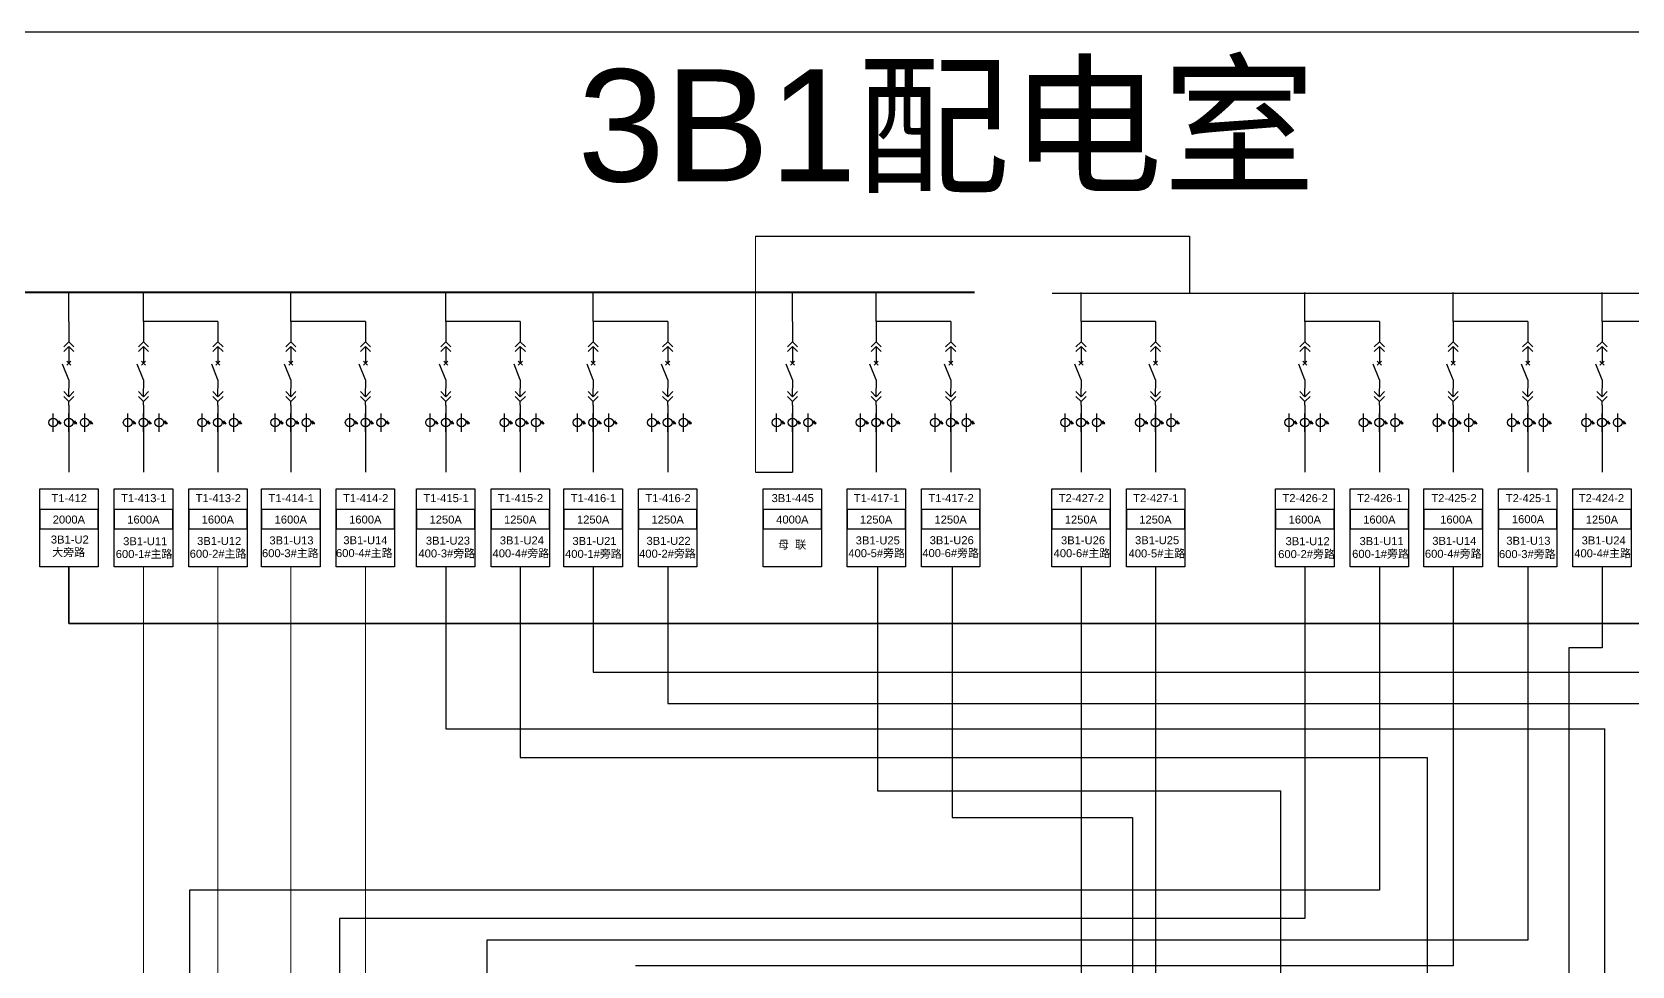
# Model space of a CAD drawing. Header units: millimetres. Extents: x -3460 to -460, y 6070 to 9130.
# Drawn here: x -1745.6 to -1603, y 7198.2 to 7281.5 of the extents above; entities that cross this region are included whole.
import ezdxf
from ezdxf.enums import TextEntityAlignment as Align

# ---------------------------------------------------------------- set-up
doc = ezdxf.new("R2010")
doc.units = ezdxf.units.MM
doc.header["$LTSCALE"] = 1000
doc.header["$MEASUREMENT"] = 0
doc.styles.get("Standard").update_dxf_attribs({"font": 'arial.ttf'})

# ---------------------------------------------------------------- blocks, each defined once
blk = doc.blocks.new('DYDQAA05')
at = {"color": 0}
blk.add_lwpolyline([(0, 0), (0, -7)], dxfattribs=at)
blk = doc.blocks.new('DYDQAA03')
at = {"color": 0}
for points in [[(0, 0), (0, -1.5)], [(-2.12, -3.62), (0, -1.5)], [(-2.12, -5.62), (0, -3.5)], [(2.12, -3.62), (0, -1.5)], [(2.12, -5.62), (0, -3.5)], [(0, -3.5), (0, -7)]]:
    blk.add_lwpolyline(points, dxfattribs=at)
blk = doc.blocks.new('DYDQAA09')
at = {"color": 0}
blk.add_lwpolyline([(0, 0), (0, -3.5)], dxfattribs=at)
blk.add_lwpolyline([(0, 0), (0, -3.5)], dxfattribs=at)
blk.add_lwpolyline([(0, 0), (0, -3.5)], dxfattribs=at)
blk.add_lwpolyline([(0, 0), (0, -3.5)], dxfattribs=at)
blk.add_lwpolyline([(0, 0), (0, -3.5)], dxfattribs=at)
blk.add_lwpolyline([(0, 0), (0, -3.5)], dxfattribs=at)
blk.add_lwpolyline([(0, 0), (0, -3.5)], dxfattribs=at)
blk.add_lwpolyline([(0, 0), (0, -3.5)], dxfattribs=at)
blk.add_lwpolyline([(0, 0), (0, -3.5)], dxfattribs=at)
blk = doc.blocks.new('DYDQ0201')
at = {"color": 0}
for points in [[(0.86, -0.86), (-0.86, 0.86)], [(-0.86, -0.86), (0.86, 0.86)], [(0, -7), (-2.61, -0.37)]]:
    blk.add_lwpolyline(points, dxfattribs=at)
blk = doc.blocks.new('DYDQAA04')
at = {"color": 0}
for points in [[(0, -3.5), (0, 0)], [(-2.12, -1.38), (0, -3.5)], [(-2.12, -3.38), (0, -5.5)], [(2.12, -1.38), (0, -3.5)], [(2.12, -3.38), (0, -5.5)], [(0, -7), (0, -5.5)]]:
    blk.add_lwpolyline(points, dxfattribs=at)
blk = doc.blocks.new('A$C03DD39B5')
for p, q in [((417, 475), (283, 392)), ((417, 422), (283, 339)), ((350, 333), (350, 467))]:
    blk.add_line(p, q)
blk.add_lwpolyline([(700, 167), (0, 167)])
blk.add_circle((350, 167), 167)

msp = doc.modelspace()

# ---------------------------------------------------------------- linework, layer by layer
at = {"color": 1, "lineweight": 20}
msp.add_line((-1681.12, 7242.22, 20769.03), (-1681.12, 7263.26, 20769.03), dxfattribs=at)
at = {"color": 1, "lineweight": 25}
for p, q in [((-1681.12, 7263.26, 20769.03), (-1642.46, 7263.26, 20769.03)), ((-1642.46, 7263.26, 20769.03), (-1642.46, 7258.19, -786.45))]:
    msp.add_line(p, q, dxfattribs=at)
for p, q in [((-1742.29, 7255.66, 18567.82), (-1742.29, 7258.24, 19951.09)), ((-1735.65, 7255.66, 18567.82), (-1735.65, 7258.24, 19951.09)), ((-1722.51, 7255.66, 18567.82), (-1722.51, 7258.24, 19951.09)), ((-1708.71, 7255.66, 18567.82), (-1708.71, 7258.24, 19951.09)), ((-1695.57, 7255.66, 18567.82), (-1695.57, 7258.24, 19951.09)), ((-1677.82, 7255.66, 18567.82), (-1677.82, 7258.24, 19951.09)), ((-1670.36, 7255.66, 18567.82), (-1670.36, 7258.24, 19951.09)), ((-1652.11, 7255.66, 17593.51), (-1652.11, 7258.24, 18976.79)), ((-1632.16, 7255.66, 17593.51), (-1632.16, 7258.24, 18976.79)), ((-1618.95, 7255.66, 17593.51), (-1618.95, 7258.24, 18976.79)), ((-1605.69, 7255.66, 17593.51), (-1605.69, 7258.24, 18976.79)), ((-1729.01, 7255.66, 18567.82), (-1735.65, 7255.66, 18567.82)), ((-1715.87, 7255.66, 18567.82), (-1722.51, 7255.66, 18567.82)), ((-1702.07, 7255.66, 18567.82), (-1708.71, 7255.66, 18567.82)), ((-1688.94, 7255.66, 18567.82), (-1695.57, 7255.66, 18567.82)), ((-1663.72, 7255.66, 18567.82), (-1670.36, 7255.66, 18567.82)), ((-1645.47, 7255.66, 17593.51), (-1652.11, 7255.66, 17593.51)), ((-1625.53, 7255.66, 17593.51), (-1632.16, 7255.66, 17593.51)), ((-1612.31, 7255.66, 17593.51), (-1618.95, 7255.66, 17593.51)), ((-1599.05, 7255.66, 17593.51), (-1605.69, 7255.66, 17593.51)), ((-1742.29, 7247.42, 20769.03), (-1742.29, 7245.78, 20769.03)), ((-1735.65, 7247.42, 20769.03), (-1735.65, 7245.78, 20769.03)), ((-1729.01, 7247.42, 20769.03), (-1729.01, 7245.78, 20769.03)), ((-1722.51, 7247.42, 20769.03), (-1722.51, 7245.78, 20769.03)), ((-1715.87, 7247.42, 20769.03), (-1715.87, 7245.78, 20769.03)), ((-1708.71, 7247.42, 20769.03), (-1708.71, 7245.78, 20769.03)), ((-1702.07, 7247.42, 20769.03), (-1702.07, 7245.78, 20769.03)), ((-1695.57, 7247.42, 20769.03), (-1695.57, 7245.78, 20769.03)), ((-1688.94, 7247.42, 20769.03), (-1688.94, 7245.78, 20769.03)), ((-1677.82, 7247.42, 20769.03), (-1677.82, 7245.78, 20769.03)), ((-1670.36, 7247.42, 20769.03), (-1670.36, 7245.78, 20769.03)), ((-1663.72, 7247.42, 20769.03), (-1663.72, 7245.78, 20769.03)), ((-1652.11, 7247.42, 19794.72), (-1652.11, 7245.78, 19794.72)), ((-1645.47, 7247.42, 19794.72), (-1645.47, 7245.78, 19794.72)), ((-1632.16, 7247.42, 19794.72), (-1632.16, 7245.78, 19794.72)), ((-1625.53, 7247.42, 19794.72), (-1625.53, 7245.78, 19794.72)), ((-1618.95, 7247.42, 19794.72), (-1618.95, 7245.78, 19794.72)), ((-1612.31, 7247.42, 19794.72), (-1612.31, 7245.78, 19794.72)), ((-1605.69, 7247.42, 19794.72), (-1605.69, 7245.78, 19794.72)), ((-1742.29, 7245.78, 20769.03), (-1742.29, 7242.22, 20769.03)), ((-1735.65, 7245.78, 20769.03), (-1735.65, 7242.22, 20769.03)), ((-1729.01, 7245.78, 20769.03), (-1729.01, 7242.22, 20769.03)), ((-1722.51, 7245.78, 20769.03), (-1722.51, 7242.22, 20769.03)), ((-1715.87, 7245.78, 20769.03), (-1715.87, 7242.22, 20769.03)), ((-1708.71, 7245.78, 20769.03), (-1708.71, 7242.22, 20769.03)), ((-1702.07, 7245.78, 20769.03), (-1702.07, 7242.22, 20769.03)), ((-1695.57, 7245.78, 20769.03), (-1695.57, 7242.22, 20769.03)), ((-1688.94, 7245.78, 20769.03), (-1688.94, 7242.22, 20769.03)), ((-1677.82, 7245.78, 20769.03), (-1677.82, 7242.22, 20769.03)), ((-1670.36, 7245.78, 20769.03), (-1670.36, 7242.22, 20769.03)), ((-1663.72, 7245.78, 20769.03), (-1663.72, 7242.22, 20769.03)), ((-1652.11, 7245.78, 19794.72), (-1652.11, 7242.22, 19794.72)), ((-1645.47, 7245.78, 19794.72), (-1645.47, 7242.22, 19794.72)), ((-1632.16, 7245.78, 19794.72), (-1632.16, 7242.22, 19794.72)), ((-1625.53, 7245.78, 19794.72), (-1625.53, 7242.22, 19794.72)), ((-1618.95, 7245.78, 19794.72), (-1618.95, 7242.22, 19794.72)), ((-1612.31, 7245.78, 19794.72), (-1612.31, 7242.22, 19794.72)), ((-1605.69, 7245.78, 19794.72), (-1605.69, 7242.22, 19794.72))]:
    msp.add_line(p, q)
at = {"color": 1, "lineweight": 30}
msp.add_line((-1654.69, 7258.19, -786.45), (-1532.33, 7258.19, -786.45), dxfattribs=at)
at = {"color": 1}
msp.add_line((-1681.12, 7242.22, 20769.03), (-1677.82, 7242.22, 20769.03), dxfattribs=at)
at = {"color": 5, "lineweight": 35}
for p, q in [((-1742.29, 7233.78, 19951.09), (-1742.29, 7228.74, 19951.09)), ((-1742.29, 7228.74, 19951.09), (-1572.93, 7228.74, 19951.09))]:
    msp.add_line(p, q, dxfattribs=at)
at = {"color": 6, "lineweight": 20}
msp.add_line((-1735.65, 7233.78, 19951.09), (-1735.65, 7183.24, 22167.45), dxfattribs=at)
at = {"color": 3, "lineweight": 25}
for p, q in [((-1708.71, 7233.78, 19951.09), (-1708.71, 7219.36, 19951.09)), ((-1702.07, 7233.78, 19951.09), (-1702.07, 7216.8, 19951.09)), ((-1695.57, 7233.78, 19951.09), (-1695.57, 7224.41, 19951.09)), ((-1688.94, 7233.78, 19951.09), (-1688.94, 7221.61, 19951.09)), ((-1670.23, 7233.78, 19951.09), (-1670.23, 7213.82, 19951.09)), ((-1663.59, 7233.78, 19951.09), (-1663.59, 7211.46, 19951.09)), ((-1695.57, 7224.41, 19951.09), (-1582.03, 7224.41, 19951.09)), ((-1688.94, 7221.61, 19951.09), (-1594.88, 7221.61, 19951.09)), ((-1708.71, 7219.36, 19951.09), (-1605.47, 7219.36, 19951.09)), ((-1605.47, 7219.37, 19951.09), (-1605.47, 7183.2, 29417.21)), ((-1702.07, 7216.8, 19951.09), (-1621.26, 7216.8, 19951.09)), ((-1621.26, 7216.8, 19951.09), (-1621.26, 7183.56, 19951.09)), ((-1670.23, 7213.82, 19951.09), (-1634.31, 7213.82, 19951.09)), ((-1634.31, 7183.72, 29417.21), (-1634.31, 7213.82, 19951.09)), ((-1663.59, 7211.46, 19951.09), (-1647.53, 7211.46, 19951.09)), ((-1647.53, 7211.46, 19951.09), (-1647.53, 7183.19, 29413.2))]:
    msp.add_line(p, q, dxfattribs=at)
at = {"color": 4, "lineweight": 25}
for p, q in [((-1632.16, 7233.78, 19951.09), (-1632.16, 7202.44, 19951.09)), ((-1625.53, 7233.78, 19951.09), (-1625.53, 7204.96, 19951.09)), ((-1618.95, 7233.78, 19951.09), (-1618.95, 7198.21, 19951.09)), ((-1612.31, 7233.78, 19951.09), (-1612.31, 7200.5, 19951.09)), ((-1625.53, 7204.96, 19951.09), (-1731.55, 7204.96, 19951.09)), ((-1731.55, 7204.96, 19951.09), (-1731.55, 7183.24, 29417.41)), ((-1632.16, 7202.44, 19951.09), (-1718.17, 7202.44, 19951.09)), ((-1718.17, 7202.44, 19951.09), (-1718.17, 7183.78, 29417.41)), ((-1612.31, 7200.5, 19951.09), (-1705.04, 7200.5, 19951.09)), ((-1705.04, 7200.5, 19951.09), (-1705.04, 7183.24, 29417.41)), ((-1618.95, 7198.21, 19951.09), (-1691.8, 7198.21, 19951.09))]:
    msp.add_line(p, q, dxfattribs=at)
at = {"color": 6, "lineweight": 25}
for p, q in [((-1605.69, 7233.78, 19951.09), (-1605.69, 7226.57, 21632.67)), ((-1605.69, 7226.57, 21632.67), (-1608.64, 7226.57, 21632.67)), ((-1608.64, 7226.57, 21632.67), (-1608.64, 7192.66, 21632.67))]:
    msp.add_line(p, q, dxfattribs=at)
at = {"color": 1, "lineweight": 30, "ltscale": 0.002916}
msp.add_lwpolyline([(-1830, 7281.47), (-1485.6, 7281.47), (-1485.6, 6960), (-1830, 6960)], close=True, dxfattribs=at)
at = {"color": 1, "lineweight": 40, "ltscale": 100, "elevation": 19951.09}
msp.add_lwpolyline([(-1661.6, 7258.24), (-1792, 7258.24), (-1792, 7258.24)], dxfattribs=at)
at = {"elevation": 19951.09}
for points in [[(-1744.89, 7240.73), (-1739.68, 7240.73), (-1739.68, 7233.78), (-1744.89, 7233.78)], [(-1738.25, 7240.73), (-1733.04, 7240.73), (-1733.04, 7233.78), (-1738.25, 7233.78)], [(-1731.61, 7240.73), (-1726.4, 7240.73), (-1726.4, 7233.78), (-1731.61, 7233.78)], [(-1725.12, 7240.73), (-1719.91, 7240.73), (-1719.91, 7233.78), (-1725.12, 7233.78)], [(-1718.48, 7240.73), (-1713.27, 7240.73), (-1713.27, 7233.78), (-1718.48, 7233.78)], [(-1711.32, 7240.73), (-1706.11, 7240.73), (-1706.11, 7233.78), (-1711.32, 7233.78)], [(-1704.68, 7240.73), (-1699.47, 7240.73), (-1699.47, 7233.78), (-1704.68, 7233.78)], [(-1698.18, 7240.73), (-1692.97, 7240.73), (-1692.97, 7233.78), (-1698.18, 7233.78)], [(-1691.54, 7240.73), (-1686.33, 7240.73), (-1686.33, 7233.78), (-1691.54, 7233.78)], [(-1680.43, 7240.73), (-1675.22, 7240.73), (-1675.22, 7233.78), (-1680.43, 7233.78)], [(-1672.96, 7240.73), (-1667.75, 7240.73), (-1667.75, 7233.78), (-1672.96, 7233.78)], [(-1666.33, 7240.73), (-1661.12, 7240.73), (-1661.12, 7233.78), (-1666.33, 7233.78)], [(-1654.71, 7240.73), (-1649.5, 7240.73), (-1649.5, 7233.78), (-1654.71, 7233.78)], [(-1648.07, 7240.73), (-1642.86, 7240.73), (-1642.86, 7233.78), (-1648.07, 7233.78)], [(-1634.77, 7240.73), (-1629.56, 7240.73), (-1629.56, 7233.78), (-1634.77, 7233.78)], [(-1628.13, 7240.73), (-1622.92, 7240.73), (-1622.92, 7233.78), (-1628.13, 7233.78)], [(-1621.56, 7240.73), (-1616.35, 7240.73), (-1616.35, 7233.78), (-1621.56, 7233.78)], [(-1614.92, 7240.73), (-1609.71, 7240.73), (-1609.71, 7233.78), (-1614.92, 7233.78)], [(-1608.29, 7240.73), (-1603.08, 7240.73), (-1603.08, 7233.78), (-1608.29, 7233.78)], [(-1744.89, 7237.18), (-1739.68, 7237.18), (-1739.68, 7238.91), (-1744.89, 7238.91)], [(-1738.25, 7237.18), (-1733.04, 7237.18), (-1733.04, 7238.91), (-1738.25, 7238.91)], [(-1731.61, 7237.18), (-1726.4, 7237.18), (-1726.4, 7238.91), (-1731.61, 7238.91)], [(-1725.12, 7237.18), (-1719.91, 7237.18), (-1719.91, 7238.91), (-1725.12, 7238.91)], [(-1718.48, 7237.18), (-1713.27, 7237.18), (-1713.27, 7238.91), (-1718.48, 7238.91)], [(-1711.32, 7237.18), (-1706.11, 7237.18), (-1706.11, 7238.91), (-1711.32, 7238.91)], [(-1704.68, 7237.18), (-1699.47, 7237.18), (-1699.47, 7238.91), (-1704.68, 7238.91)], [(-1698.18, 7237.18), (-1692.97, 7237.18), (-1692.97, 7238.91), (-1698.18, 7238.91)], [(-1691.54, 7237.18), (-1686.33, 7237.18), (-1686.33, 7238.91), (-1691.54, 7238.91)], [(-1680.43, 7237.18), (-1675.22, 7237.18), (-1675.22, 7238.91), (-1680.43, 7238.91)], [(-1672.96, 7237.18), (-1667.75, 7237.18), (-1667.75, 7238.91), (-1672.96, 7238.91)], [(-1666.33, 7237.18), (-1661.12, 7237.18), (-1661.12, 7238.91), (-1666.33, 7238.91)], [(-1654.71, 7237.18), (-1649.5, 7237.18), (-1649.5, 7238.91), (-1654.71, 7238.91)], [(-1648.07, 7237.18), (-1642.86, 7237.18), (-1642.86, 7238.91), (-1648.07, 7238.91)], [(-1634.77, 7237.18), (-1629.56, 7237.18), (-1629.56, 7238.91), (-1634.77, 7238.91)], [(-1628.13, 7237.18), (-1622.92, 7237.18), (-1622.92, 7238.91), (-1628.13, 7238.91)], [(-1621.56, 7237.18), (-1616.35, 7237.18), (-1616.35, 7238.91), (-1621.56, 7238.91)], [(-1614.92, 7237.18), (-1609.71, 7237.18), (-1609.71, 7238.91), (-1614.92, 7238.91)], [(-1608.29, 7237.18), (-1603.08, 7237.18), (-1603.08, 7238.91), (-1608.29, 7238.91)]]:
    msp.add_lwpolyline(points, close=True, dxfattribs=at)
at = {"color": 6, "lineweight": 20, "elevation": 19951.09}
for points in [[(-1729.01, 7233.78), (-1729.01, 7186.98), (-1722.38, 7186.98), (-1722.38, 7183.78)], [(-1722.51, 7233.78), (-1722.51, 7189.49), (-1709.25, 7189.49), (-1709.25, 7183.24)], [(-1715.87, 7233.78), (-1715.87, 7192.27), (-1696, 7192.27), (-1696, 7183.31)]]:
    msp.add_lwpolyline(points, dxfattribs=at)
at = {"color": 6, "elevation": 19951.09}
for points in [[(-1652.11, 7233.78), (-1652.11, 7183.19), (-1652.11, 7183.19)], [(-1645.47, 7233.78), (-1645.47, 7193.42), (-1638.56, 7193.42), (-1638.56, 7183.72)]]:
    msp.add_lwpolyline(points, dxfattribs=at)

# ---------------------------------------------------------------- block references
at = {"xscale": 0.2128954749704126, "yscale": 0.2128954749704126, "zscale": 0.2128954749704126}
for name, p in [('DYDQAA05', (-1742.29, 7255.66, 18567.82)), ('DYDQAA05', (-1735.65, 7255.66, 18567.82)), ('DYDQAA05', (-1729.01, 7255.66, 18567.82)), ('DYDQAA05', (-1722.51, 7255.66, 18567.82)), ('DYDQAA05', (-1715.87, 7255.66, 18567.82)), ('DYDQAA05', (-1708.71, 7255.66, 18567.82)), ('DYDQAA05', (-1702.07, 7255.66, 18567.82)), ('DYDQAA05', (-1695.57, 7255.66, 18567.82)), ('DYDQAA05', (-1688.94, 7255.66, 18567.82)), ('DYDQAA05', (-1677.82, 7255.66, 18567.82)), ('DYDQAA05', (-1670.36, 7255.66, 18567.82)), ('DYDQAA05', (-1663.72, 7255.66, 18567.82)), ('DYDQAA05', (-1652.11, 7255.66, 17593.51)), ('DYDQAA05', (-1645.47, 7255.66, 17593.51)), ('DYDQAA05', (-1632.16, 7255.66, 17593.51)), ('DYDQAA05', (-1625.53, 7255.66, 17593.51)), ('DYDQAA05', (-1618.95, 7255.66, 17593.51)), ('DYDQAA05', (-1612.31, 7255.66, 17593.51)), ('DYDQAA05', (-1605.69, 7255.66, 17593.51)), ('DYDQAA03', (-1742.29, 7254.17, 18567.82)), ('DYDQAA03', (-1735.65, 7254.17, 18567.82)), ('DYDQAA03', (-1729.01, 7254.17, 18567.82)), ('DYDQAA03', (-1722.51, 7254.17, 18567.82)), ('DYDQAA03', (-1715.87, 7254.17, 18567.82)), ('DYDQAA03', (-1708.71, 7254.17, 18567.82)), ('DYDQAA03', (-1702.07, 7254.17, 18567.82)), ('DYDQAA03', (-1695.57, 7254.17, 18567.82)), ('DYDQAA03', (-1688.94, 7254.17, 18567.82)), ('DYDQAA03', (-1677.82, 7254.17, 18567.82)), ('DYDQAA03', (-1670.36, 7254.17, 18567.82)), ('DYDQAA03', (-1663.72, 7254.17, 18567.82)), ('DYDQAA03', (-1652.11, 7254.17, 17593.51)), ('DYDQAA03', (-1645.47, 7254.17, 17593.51)), ('DYDQAA03', (-1632.16, 7254.17, 17593.51)), ('DYDQAA03', (-1625.53, 7254.17, 17593.51)), ('DYDQAA03', (-1618.95, 7254.17, 17593.51)), ('DYDQAA03', (-1612.31, 7254.17, 17593.51)), ('DYDQAA03', (-1605.69, 7254.17, 17593.51)), ('DYDQ0201', (-1742.29, 7251.94, 18567.82)), ('DYDQAA09', (-1742.29, 7252.68, 18567.82)), ('DYDQ0201', (-1735.65, 7251.94, 18567.82)), ('DYDQAA09', (-1735.65, 7252.68, 18567.82)), ('DYDQ0201', (-1729.01, 7251.94, 18567.82)), ('DYDQAA09', (-1729.01, 7252.68, 18567.82)), ('DYDQ0201', (-1722.51, 7251.94, 18567.82)), ('DYDQAA09', (-1722.51, 7252.68, 18567.82)), ('DYDQ0201', (-1715.87, 7251.94, 18567.82)), ('DYDQAA09', (-1715.87, 7252.68, 18567.82)), ('DYDQ0201', (-1708.71, 7251.94, 18567.82)), ('DYDQAA09', (-1708.71, 7252.68, 18567.82)), ('DYDQ0201', (-1702.07, 7251.94, 18567.82)), ('DYDQAA09', (-1702.07, 7252.68, 18567.82)), ('DYDQ0201', (-1695.57, 7251.94, 18567.82)), ('DYDQAA09', (-1695.57, 7252.68, 18567.82)), ('DYDQ0201', (-1688.94, 7251.94, 18567.82)), ('DYDQAA09', (-1688.94, 7252.68, 18567.82)), ('DYDQ0201', (-1677.82, 7251.94, 18567.82)), ('DYDQAA09', (-1677.82, 7252.68, 18567.82)), ('DYDQ0201', (-1670.36, 7251.94, 18567.82)), ('DYDQAA09', (-1670.36, 7252.68, 18567.82)), ('DYDQ0201', (-1663.72, 7251.94, 18567.82)), ('DYDQAA09', (-1663.72, 7252.68, 18567.82)), ('DYDQ0201', (-1652.11, 7251.94, 17593.51)), ('DYDQAA09', (-1652.11, 7252.68, 17593.51)), ('DYDQ0201', (-1645.47, 7251.94, 17593.51)), ('DYDQAA09', (-1645.47, 7252.68, 17593.51)), ('DYDQ0201', (-1632.16, 7251.94, 17593.51)), ('DYDQAA09', (-1632.16, 7252.68, 17593.51)), ('DYDQ0201', (-1625.53, 7251.94, 17593.51)), ('DYDQAA09', (-1625.53, 7252.68, 17593.51)), ('DYDQ0201', (-1618.95, 7251.94, 17593.51)), ('DYDQAA09', (-1618.95, 7252.68, 17593.51)), ('DYDQ0201', (-1612.31, 7251.94, 17593.51)), ('DYDQAA09', (-1612.31, 7252.68, 17593.51)), ('DYDQ0201', (-1605.69, 7251.94, 17593.51)), ('DYDQAA09', (-1605.69, 7252.68, 17593.51)), ('DYDQAA04', (-1742.29, 7249.7, 18567.82)), ('DYDQAA09', (-1742.29, 7250.45, 18567.82)), ('DYDQAA04', (-1735.65, 7249.7, 18567.82)), ('DYDQAA09', (-1735.65, 7250.45, 18567.82)), ('DYDQAA04', (-1729.01, 7249.7, 18567.82)), ('DYDQAA09', (-1729.01, 7250.45, 18567.82)), ('DYDQAA04', (-1722.51, 7249.7, 18567.82)), ('DYDQAA09', (-1722.51, 7250.45, 18567.82)), ('DYDQAA04', (-1715.87, 7249.7, 18567.82)), ('DYDQAA09', (-1715.87, 7250.45, 18567.82)), ('DYDQAA04', (-1708.71, 7249.7, 18567.82)), ('DYDQAA09', (-1708.71, 7250.45, 18567.82)), ('DYDQAA04', (-1702.07, 7249.7, 18567.82)), ('DYDQAA09', (-1702.07, 7250.45, 18567.82)), ('DYDQAA04', (-1695.57, 7249.7, 18567.82)), ('DYDQAA09', (-1695.57, 7250.45, 18567.82)), ('DYDQAA04', (-1688.94, 7249.7, 18567.82)), ('DYDQAA09', (-1688.94, 7250.45, 18567.82)), ('DYDQAA04', (-1677.82, 7249.7, 18567.82)), ('DYDQAA09', (-1677.82, 7250.45, 18567.82)), ('DYDQAA04', (-1670.36, 7249.7, 18567.82)), ('DYDQAA09', (-1670.36, 7250.45, 18567.82)), ('DYDQAA04', (-1663.72, 7249.7, 18567.82)), ('DYDQAA09', (-1663.72, 7250.45, 18567.82)), ('DYDQAA04', (-1652.11, 7249.7, 17593.51)), ('DYDQAA09', (-1652.11, 7250.45, 17593.51)), ('DYDQAA04', (-1645.47, 7249.7, 17593.51)), ('DYDQAA09', (-1645.47, 7250.45, 17593.51)), ('DYDQAA04', (-1632.16, 7249.7, 17593.51)), ('DYDQAA09', (-1632.16, 7250.45, 17593.51)), ('DYDQAA04', (-1625.53, 7249.7, 17593.51)), ('DYDQAA09', (-1625.53, 7250.45, 17593.51)), ('DYDQAA04', (-1618.95, 7249.7, 17593.51)), ('DYDQAA09', (-1618.95, 7250.45, 17593.51)), ('DYDQAA04', (-1612.31, 7249.7, 17593.51)), ('DYDQAA09', (-1612.31, 7250.45, 17593.51)), ('DYDQAA04', (-1605.69, 7249.7, 17593.51)), ('DYDQAA09', (-1605.69, 7250.45, 17593.51)), ('DYDQAA09', (-1742.29, 7248.21, 18567.82)), ('DYDQAA09', (-1735.65, 7248.21, 18567.82)), ('DYDQAA09', (-1729.01, 7248.21, 18567.82)), ('DYDQAA09', (-1722.51, 7248.21, 18567.82)), ('DYDQAA09', (-1715.87, 7248.21, 18567.82)), ('DYDQAA09', (-1708.71, 7248.21, 18567.82)), ('DYDQAA09', (-1702.07, 7248.21, 18567.82)), ('DYDQAA09', (-1695.57, 7248.21, 18567.82)), ('DYDQAA09', (-1688.94, 7248.21, 18567.82)), ('DYDQAA09', (-1677.82, 7248.21, 18567.82)), ('DYDQAA09', (-1670.36, 7248.21, 18567.82)), ('DYDQAA09', (-1663.72, 7248.21, 18567.82)), ('DYDQAA09', (-1652.11, 7248.21, 17593.51)), ('DYDQAA09', (-1645.47, 7248.21, 17593.51)), ('DYDQAA09', (-1632.16, 7248.21, 17593.51)), ('DYDQAA09', (-1625.53, 7248.21, 17593.51)), ('DYDQAA09', (-1618.95, 7248.21, 17593.51)), ('DYDQAA09', (-1612.31, 7248.21, 17593.51)), ('DYDQAA09', (-1605.69, 7248.21, 17593.51))]:
    msp.add_blockref(name, p, dxfattribs=at)
at = {"linetype": 'Continuous', "xscale": 0.002338875, "yscale": 0.002338875, "zscale": 0.002338875, "rotation": 270}
for p in [(-1744.08, 7247.47, 20769.03), (-1742.68, 7247.47, 20769.03), (-1741.27, 7247.47, 20769.03), (-1737.44, 7247.47, 20769.03), (-1736.04, 7247.47, 20769.03), (-1734.63, 7247.47, 20769.03), (-1730.8, 7247.47, 20769.03), (-1729.4, 7247.47, 20769.03), (-1727.99, 7247.47, 20769.03), (-1724.3, 7247.47, 20769.03), (-1722.9, 7247.47, 20769.03), (-1721.5, 7247.47, 20769.03), (-1717.66, 7247.47, 20769.03), (-1716.26, 7247.47, 20769.03), (-1714.86, 7247.47, 20769.03), (-1710.5, 7247.47, 20769.03), (-1709.1, 7247.47, 20769.03), (-1707.7, 7247.47, 20769.03), (-1703.87, 7247.47, 20769.03), (-1702.46, 7247.47, 20769.03), (-1701.06, 7247.47, 20769.03), (-1697.37, 7247.47, 20769.03), (-1695.96, 7247.47, 20769.03), (-1694.56, 7247.47, 20769.03), (-1690.73, 7247.47, 20769.03), (-1689.33, 7247.47, 20769.03), (-1687.92, 7247.47, 20769.03), (-1679.62, 7247.47, 20769.03), (-1678.21, 7247.47, 20769.03), (-1676.81, 7247.47, 20769.03), (-1672.15, 7247.47, 20769.03), (-1670.75, 7247.47, 20769.03), (-1669.35, 7247.47, 20769.03), (-1665.51, 7247.47, 20769.03), (-1664.11, 7247.47, 20769.03), (-1662.71, 7247.47, 20769.03), (-1653.9, 7247.47, 19794.72), (-1652.5, 7247.47, 19794.72), (-1651.09, 7247.47, 19794.72), (-1647.26, 7247.47, 19794.72), (-1645.86, 7247.47, 19794.72), (-1644.46, 7247.47, 19794.72), (-1633.96, 7247.47, 19794.72), (-1632.55, 7247.47, 19794.72), (-1631.15, 7247.47, 19794.72), (-1627.32, 7247.47, 19794.72), (-1625.92, 7247.47, 19794.72), (-1624.51, 7247.47, 19794.72), (-1620.74, 7247.47, 19794.72), (-1619.34, 7247.47, 19794.72), (-1617.94, 7247.47, 19794.72), (-1614.11, 7247.47, 19794.72), (-1612.7, 7247.47, 19794.72), (-1611.3, 7247.47, 19794.72), (-1607.48, 7247.47, 19794.72), (-1606.08, 7247.47, 19794.72), (-1604.68, 7247.47, 19794.72)]:
    msp.add_blockref('A$C03DD39B5', p, dxfattribs=at)

# ---------------------------------------------------------------- texts
at = {"lineweight": 0}
for s, p in [('T1-412', (-1742.26, 7239.56, 18567.82)), ('T1-413-1', (-1735.62, 7239.56, 18567.82)), ('T1-413-2', (-1728.98, 7239.56, 18567.82)), ('T1-414-1', (-1722.48, 7239.56, 18567.82)), ('T1-414-2', (-1715.85, 7239.56, 18567.82)), ('T1-415-1', (-1708.68, 7239.56, 18567.82)), ('T1-415-2', (-1702.05, 7239.56, 18567.82)), ('T1-416-1', (-1695.55, 7239.56, 18567.82)), ('T1-416-2', (-1688.91, 7239.56, 18567.82)), ('3B1-445', (-1677.8, 7239.56, 18567.82)), ('T1-417-1', (-1670.33, 7239.56, 18567.82)), ('T1-417-2', (-1663.69, 7239.56, 18567.82)), ('T2-427-2', (-1652.08, 7239.56, 17593.51)), ('T2-427-1', (-1645.44, 7239.56, 17593.51)), ('T2-426-2', (-1632.14, 7239.56, 17593.51)), ('T2-426-1', (-1625.5, 7239.56, 17593.51)), ('T2-425-2', (-1618.88, 7239.56, 17593.51)), ('T2-425-1', (-1612.24, 7239.56, 17593.51)), ('T2-424-2', (-1605.74, 7239.56, 17593.51)), ('2000A', (-1742.29, 7237.65, 18567.82)), ('1600A', (-1735.65, 7237.65, 18567.82)), ('1600A', (-1729.02, 7237.65, 18567.82)), ('1600A', (-1722.52, 7237.65, 18567.82)), ('1600A', (-1715.88, 7237.65, 18567.82)), ('1250A', (-1708.72, 7237.65, 18567.82)), ('1250A', (-1702.08, 7237.65, 18567.82)), ('1250A', (-1695.58, 7237.65, 18567.82)), ('1250A', (-1688.94, 7237.65, 18567.82)), ('4000A', (-1677.83, 7237.65, 18567.82)), ('1250A', (-1670.37, 7237.65, 18567.82)), ('1250A', (-1663.73, 7237.65, 18567.82)), ('1250A', (-1652.12, 7237.65, 17593.51)), ('1250A', (-1645.48, 7237.65, 17593.51)), ('1600A', (-1632.17, 7237.65, 17593.51)), ('1600A', (-1625.53, 7237.65, 17593.51)), ('1600A', (-1618.67, 7237.65, 17593.51)), ('1600A', (-1612.28, 7237.68, 17593.51)), ('1250A', (-1605.7, 7237.65, 17593.51)), ('3B1-U2', (-1742.21, 7235.87, 18567.82)), ('3B1-U11', (-1735.49, 7235.72, 11621.31)), ('3B1-U12', (-1728.9, 7235.74, 11621.31)), ('3B1-U13', (-1722.46, 7235.79, 11621.31)), ('3B1-U14', (-1715.87, 7235.81, 11621.31)), ('3B1-U23', (-1708.52, 7235.77, 11621.31)), ('3B1-U24', (-1701.93, 7235.79, 11621.31)), ('3B1-U21', (-1695.46, 7235.74, 11621.31)), ('3B1-U22', (-1688.86, 7235.75, 11621.31)), ('3B1-U25', (-1670.22, 7235.79, 11621.31)), ('3B1-U26', (-1663.63, 7235.81, 11621.31)), ('3B1-U26', (-1651.93, 7235.8, 11621.31)), ('3B1-U25', (-1645.33, 7235.81, 11621.31)), ('3B1-U12', (-1631.92, 7235.72, 11621.31)), ('3B1-U11', (-1625.33, 7235.73, 11621.31)), ('3B1-U14', (-1618.85, 7235.75, 11621.31)), ('3B1-U13', (-1612.25, 7235.76, 11621.31)), ('3B1-U24', (-1605.54, 7235.79, 11621.31)), ('大旁路', (-1742.31, 7234.73, 17593.51)), ('600-1#主路', (-1735.59, 7234.58, 10647)), ('600-2#主路', (-1729, 7234.6, 10647)), ('600-3#主路', (-1722.56, 7234.65, 10647)), ('600-4#主路', (-1715.97, 7234.66, 10647)), ('400-3#旁路', (-1708.62, 7234.63, 10647)), ('400-4#旁路', (-1702.02, 7234.64, 10647)), ('400-1#旁路', (-1695.56, 7234.59, 10647)), ('400-2#旁路', (-1688.96, 7234.61, 10647)), ('母  联', (-1677.85, 7235.41, 18567.82)), ('400-5#旁路', (-1670.32, 7234.65, 10647)), ('400-6#旁路', (-1663.73, 7234.66, 10647)), ('400-6#主路', (-1652.03, 7234.65, 10647)), ('400-5#主路', (-1645.35, 7234.63, 10647)), ('600-2#旁路', (-1632.02, 7234.57, 10647)), ('600-1#旁路', (-1625.43, 7234.59, 10647)), ('600-4#旁路', (-1618.95, 7234.6, 10647)), ('600-3#旁路', (-1612.35, 7234.57, 30598.09)), ('400-4#主路', (-1605.64, 7234.64, 10647))]:
    msp.add_text(s, height=0.713, dxfattribs=at).set_placement(p, align=Align.CENTER)
at = {"color": 0, "insert": (-1696.97, 7278.14, 40940.2), "char_height": 10, "attachment_point": 1}
msp.add_mtext('3B1{\\fSimSun|b0|i0|c134|p2;配电室}', dxfattribs=at)

doc.saveas('drawing.dxf')
